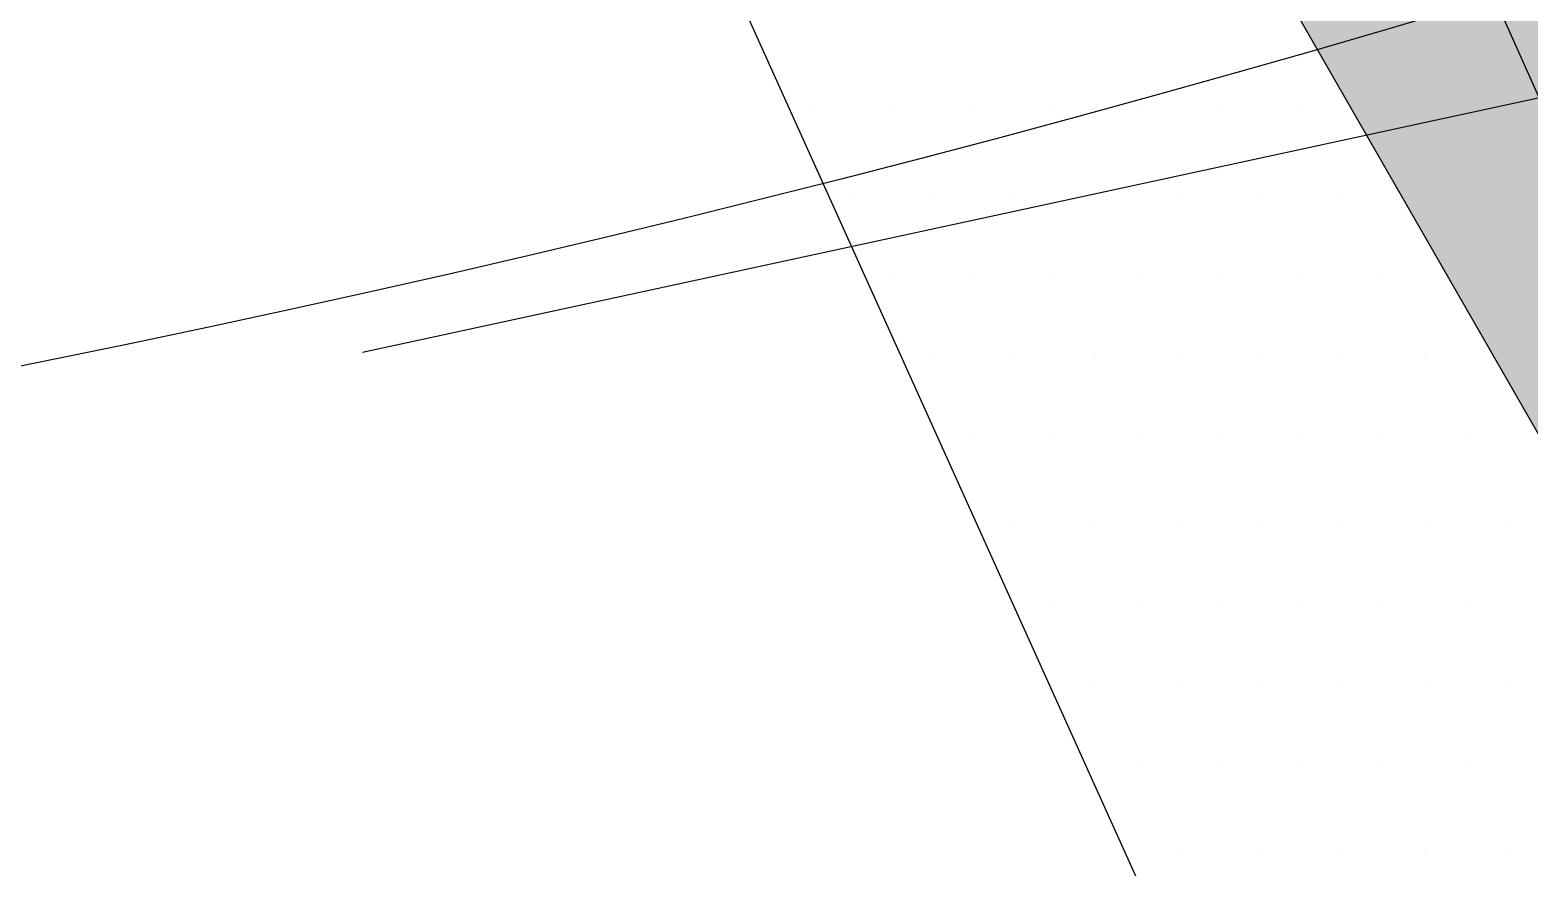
# Paper-space layout 'TOP_A1_00200_01-01-2017_MODELE' of a CAD drawing. Header units: millimetres. Extents: x -52 to 293, y -3 to 294.
# Drawn here: x 209.607 to 210.611, y 123.726 to 124.287 of the extents above; entities that cross this region are included whole.
import ezdxf

# ---------------------------------------------------------------- set-up
doc = ezdxf.new("R2010")
doc.units = ezdxf.units.MM
doc.header["$LTSCALE"] = 2
doc.linetypes.add('CACHEX2', pattern=[0.75, 0.5, -0.25])
for name, color, linetype in [('CALQUE_7', 4, 'Continuous'), ('CARTOUCHE', 7, 'Continuous'), ('rosace', 7, 'Continuous')]:
    doc.layers.add(name, color=color, linetype=linetype)

# ---------------------------------------------------------------- blocks, each defined once
blk = doc.blocks.new('A$C715108E3')
at = {"layer": 'CALQUE_7', "color": 131}
for p, q in [((-3.5727, -23.4225), (-3.5727, -23.4225)), ((-3.5526, -23.4225), (-3.5526, -23.4225)), ((-3.4611, -23.4225), (-3.4611, -23.4225)), ((-3.3693, -23.4225), (-3.3693, -23.4225)), ((-3.2775, -23.4225), (-3.2775, -23.4225)), ((-3.186, -23.4225), (-3.186, -23.4225)), ((-3.0942, -23.4225), (-3.0942, -23.4225)), ((-3.0024, -23.4225), (-3.0024, -23.4225)), ((-2.9109, -23.4225), (-2.9109, -23.4225)), ((-2.8191, -23.4225), (-2.8191, -23.4225)), ((-3.5314, -23.5138), (-3.5314, -23.5138)), ((-3.5069, -23.5138), (-3.5069, -23.5138)), ((-3.415, -23.5138), (-3.415, -23.5138)), ((-3.3236, -23.5138), (-3.3236, -23.5138)), ((-3.2318, -23.5138), (-3.2318, -23.5138)), ((-3.1399, -23.5138), (-3.1399, -23.5138)), ((-3.0485, -23.5138), (-3.0485, -23.5138)), ((-2.9566, -23.5138), (-2.9566, -23.5138)), ((-2.8648, -23.5138), (-2.8648, -23.5138)), ((-2.7733, -23.5138), (-2.7733, -23.5138)), ((-3.49, -23.6054), (-3.49, -23.6054)), ((-3.4611, -23.6054), (-3.4611, -23.6054)), ((-3.3693, -23.6054), (-3.3693, -23.6054)), ((-3.2775, -23.6054), (-3.2775, -23.6054)), ((-3.186, -23.6054), (-3.186, -23.6054)), ((-3.0942, -23.6054), (-3.0942, -23.6054)), ((-3.0024, -23.6054), (-3.0024, -23.6054)), ((-2.9109, -23.6054), (-2.9109, -23.6054)), ((-2.8191, -23.6054), (-2.8191, -23.6054)), ((-3.4488, -23.6976), (-3.4488, -23.6976)), ((-3.415, -23.6976), (-3.415, -23.6976)), ((-3.3236, -23.6976), (-3.3236, -23.6976)), ((-3.2318, -23.6976), (-3.2318, -23.6976)), ((-3.1399, -23.6976), (-3.1399, -23.6976)), ((-3.0485, -23.6976), (-3.0485, -23.6976)), ((-2.9566, -23.6976), (-2.9566, -23.6976)), ((-2.8648, -23.6976), (-2.8648, -23.6976)), ((-2.7733, -23.6976), (-2.7733, -23.6976)), ((-3.4072, -23.7891), (-3.4072, -23.7891)), ((-3.3693, -23.7891), (-3.3693, -23.7891)), ((-3.2775, -23.7891), (-3.2775, -23.7891)), ((-3.186, -23.7891), (-3.186, -23.7891)), ((-3.0942, -23.7891), (-3.0942, -23.7891)), ((-3.0024, -23.7891), (-3.0024, -23.7891)), ((-2.9109, -23.7891), (-2.9109, -23.7891)), ((-2.8191, -23.7891), (-2.8191, -23.7891)), ((-3.3654, -23.8804), (-3.3654, -23.8804)), ((-3.3236, -23.8804), (-3.3236, -23.8804)), ((-3.2318, -23.8804), (-3.2318, -23.8804)), ((-3.1399, -23.8804), (-3.1399, -23.8804)), ((-3.0485, -23.8804), (-3.0485, -23.8804)), ((-2.9566, -23.8804), (-2.9566, -23.8804)), ((-2.8648, -23.8804), (-2.8648, -23.8804)), ((-2.7733, -23.8804), (-2.7733, -23.8804)), ((-3.3243, -23.973), (-3.3243, -23.973)), ((-3.2775, -23.973), (-3.2775, -23.973)), ((-3.186, -23.973), (-3.186, -23.973)), ((-3.0942, -23.973), (-3.0942, -23.973)), ((-3.0024, -23.973), (-3.0024, -23.973)), ((-2.9109, -23.973), (-2.9109, -23.973)), ((-2.8191, -23.973), (-2.8191, -23.973)), ((-3.2827, -24.0642), (-3.2827, -24.0642)), ((-3.2318, -24.0642), (-3.2318, -24.0642)), ((-3.1399, -24.0642), (-3.1399, -24.0642)), ((-3.0485, -24.0642), (-3.0485, -24.0642)), ((-2.9566, -24.0642), (-2.9566, -24.0642)), ((-2.8648, -24.0642), (-2.8648, -24.0642)), ((-2.7733, -24.0642), (-2.7733, -24.0642)), ((-3.2415, -24.1555), (-3.2415, -24.1555)), ((-3.186, -24.1555), (-3.186, -24.1555)), ((-3.0942, -24.1555), (-3.0942, -24.1555)), ((-3.0024, -24.1555), (-3.0024, -24.1555)), ((-2.9109, -24.1555), (-2.9109, -24.1555)), ((-2.8191, -24.1555), (-2.8191, -24.1555)), ((-3.2003, -24.2481), (-3.2003, -24.2481)), ((-3.1399, -24.2481), (-3.1399, -24.2481)), ((-3.0485, -24.2481), (-3.0485, -24.2481)), ((-2.9566, -24.2481), (-2.9566, -24.2481)), ((-2.8648, -24.2481), (-2.8648, -24.2481)), ((-2.7733, -24.2481), (-2.7733, -24.2481))]:
    blk.add_line(p, q, dxfattribs=at)
blk.add_lwpolyline([(-5.0186, -17.1537), (-4.9784, -19.1278), (-5.3896, -19.2331), (-4.7123, -20.7884), (-8.4641, -25.8566), (-8.5996, -26.1134), (-8.0987, -26.1134), (-7.2053, -26.0731), (-6.6093, -26.0457), (-6.203, -25.613), (-3.9696, -22.5417), (-2.7917, -25.1531), (-2.6026, -25.1257), (-1.9525, -24.8418), (-1.3029, -24.5438), (-2.3854, -21.8923), (1.9656, -22.2806), (2.6017, -21.6183), (3.2786, -20.7927), (-3.3817, -20.0761), (-4.3053, -16.8895)], dxfattribs=at)
blk = doc.blocks.new('A$C581E6685')
at = {"layer": 'rosace'}
for color, points in [(142, [(-45.3965, 37.4846), (-39.5666, 28.8703), (-39.344, 28.5414), (-39.8519, 24.2064), (-36.9477, 25.4853), (-26.3566, 30.2032), (-36.1863, 24.0789), (-38.2746, 22.2236), (-38.1337, 21.2132), (-33.6363, 11.1845), (-39.5393, 21.4709), (-40.6525, 23.2405), (-42.0615, 23.3525), (-53.1072, 18.3767), (-43.3972, 24.4856), (-40.4756, 26.2259), (-40.684, 26.8894)]), (140, [(-45.3965, 37.4846), (-41.9745, 25.9278), (-41.7809, 23.8865), (-42.0615, 23.3525), (-44.9268, 21.9767), (-53.1072, 18.3767), (-40.8028, 21.6905), (-39.5666, 22.0268), (-38.2746, 22.2236), (-38.1337, 21.2132), (-33.6363, 11.1845), (-36.0802, 21.4612), (-37.3405, 24.3346), (-37.4251, 24.9804), (-36.9477, 25.4853), (-26.3566, 30.2032), (-37.8747, 26.8339), (-39.7286, 26.4119), (-40.3751, 26.6371), (-40.684, 26.8894)])]:
    blk.add_hatch(color=color, dxfattribs=at).paths.add_polyline_path(points)
at = {"layer": 'rosace', "color": 142}
blk.add_lwpolyline([(-45.3965, 37.4846), (-39.3434, 28.5414), (-39.8519, 24.2064), (-36.9477, 25.4853), (-26.3566, 30.2032), (-36.1857, 24.0789), (-38.2739, 22.2236), (-38.1337, 21.2132), (-33.6358, 11.1845), (-39.5393, 21.4709), (-40.6518, 23.2405), (-42.0615, 23.3525), (-53.1072, 18.3767), (-43.3964, 24.4856), (-40.4756, 26.2259), (-40.6836, 26.8894)], close=True, dxfattribs=at)
at = {"layer": 'rosace', "color": 140}
blk.add_lwpolyline([(-45.3965, 37.4846), (-41.9745, 25.9278), (-41.7804, 23.8865), (-42.0615, 23.3525), (-44.9268, 21.9767), (-53.1072, 18.3767), (-40.8028, 21.6905), (-39.5666, 22.0268), (-38.2739, 22.2236), (-38.1337, 21.2132), (-33.6358, 11.1845), (-36.0802, 21.4612), (-37.3405, 24.3346), (-37.4251, 24.9804), (-36.9477, 25.4853), (-26.3566, 30.2032), (-37.8741, 26.8339), (-39.7286, 26.4119), (-40.3748, 26.6371), (-40.6836, 26.8894)], close=True, dxfattribs=at)
at = {"layer": 'rosace', "color": 32, "linetype": 'CACHEX2', "ltscale": 1.5}
blk.add_ellipse((-38.0538, 23.8138), major_axis=(-19.0311, -3.534), ratio=0.590567, dxfattribs=at)
at = {"layer": 'rosace', "color": 32}
blk.add_ellipse((-37.6144, 23.8499), major_axis=(-13.5768, -4.2839), ratio=0.791971, dxfattribs=at)
at = {"layer": 'CARTOUCHE'}
blk.add_blockref('A$C715108E3', (-31.6739, 36.3189), dxfattribs=at)

psp = doc.layouts.new('TOP_A1_00200_01-01-2017_MODELE')

# ---------------------------------------------------------------- linework, layer by layer
at = {"layer": 'CARTOUCHE'}
psp.add_rational_spline([(193.9931, 140.7359), (193.9931, 129.8447), (193.9931, 118.9535), (193.9931, 115.1135), (197.8331, 115.1135), (243.3724, 115.1135), (288.9116, 115.1135), (292.7516, 115.1135), (292.7516, 118.9535), (292.7516, 129.8447), (292.7516, 140.7359), (292.7516, 144.5759), (288.9116, 144.5759), (243.3724, 144.5759), (197.8331, 144.5759), (193.9931, 144.5759), (193.9931, 140.7359)], [1, 1, 1, 0.707106781187, 1, 1, 1, 0.707106781187, 1, 1, 1, 0.707106781187, 1, 1, 1, 0.707106781187, 1], degree=2, knots=[0, 0, 0, 1, 1, 2.570796, 2.570796, 3.570796, 3.570796, 5.141593, 5.141593, 6.141593, 6.141593, 7.712389, 7.712389, 8.712389, 8.712389, 10.283185, 10.283185, 10.283185], dxfattribs=at)

# ---------------------------------------------------------------- block references
at = {"layer": 'CARTOUCHE', "xscale": 0.6, "yscale": 0.6, "zscale": 0.6}
psp.add_blockref('A$C581E6685', (231.2638, 116.4941), dxfattribs=at)

doc.saveas('drawing.dxf')
